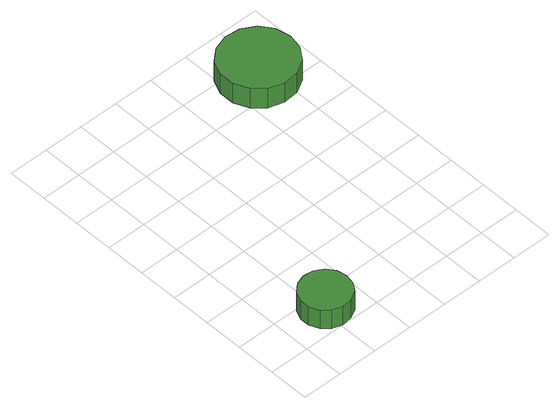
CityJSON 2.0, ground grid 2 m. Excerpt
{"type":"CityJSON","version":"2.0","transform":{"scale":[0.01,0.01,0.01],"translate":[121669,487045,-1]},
"CityObjects":{
"tree1":{"type":"SolitaryVegetationObject","attributes":{"function":"something"},"geometry":[{"type":"MultiSurface","lod":"1","boundaries":[[[0,1,2,3,4,5,6,7,8,9,10,11,12,13,14]],[[15,16,17,18,19,20,21,22,23,24,25,26,27,28,29]],[[0,29,28,1]],[[1,28,27,2]],[[2,27,26,3]],[[3,26,25,4]],[[4,25,24,5]],[[5,24,23,6]],[[6,23,22,7]],[[7,22,21,8]],[[8,21,20,9]],[[9,20,19,10]],[[10,19,18,11]],[[11,18,17,12]],[[12,17,16,13]],[[13,16,15,14]],[[14,15,29,0]]]}]},
"tree2":{"type":"SolitaryVegetationObject","attributes":{"function":"something"},"geometry":[{"type":"MultiSurface","lod":"1","boundaries":[[[30,31,32,33,34,35,36,37,38,39,40,41,42,43,44]],[[45,46,47,48,49,50,51,52,53,54,55,56,57,58,59]],[[30,59,58,31]],[[31,58,57,32]],[[32,57,56,33]],[[33,56,55,34]],[[34,55,54,35]],[[35,54,53,36]],[[36,53,52,37]],[[37,52,51,38]],[[38,51,50,39]],[[39,50,49,40]],[[40,49,48,41]],[[41,48,47,42]],[[42,47,46,43]],[[43,46,45,44]],[[44,45,59,30]]]}]}
},
"vertices":[
[343,124,167],[333,174,167],[303,215,167],[258,241,167],[207,246,167],[159,230,167],[121,196,167],[100,149,167],[100,98,167],[121,51,167],[159,17,167],[207,1,167],[258,7,167],[303,32,167],[333,74,167],[333,74,58],[303,32,58],[258,7,58],[207,1,58],[159,17,58],[121,51,58],[100,98,58],[100,149,58],[121,196,58],[159,230,58],[207,246,58],[258,241,58],[303,215,58],[333,174,58],[343,124,58],
[1129,1309,172],[1113,1385,172],[1068,1447,172],[1001,1486,172],[924,1494,172],[850,1470,172],[793,1419,172],[762,1348,172],[762,1271,172],[793,1200,172],[850,1149,172],[924,1125,172],[1001,1133,172],[1068,1171,172],[1113,1234,172],[1113,1234,56],[1068,1171,56],[1001,1133,56],[924,1125,56],[850,1149,56],[793,1200,56],[762,1271,56],[762,1348,56],[793,1419,56],[850,1470,56],[924,1494,56],[1001,1486,56],[1068,1447,56],[1113,1385,56],[1129,1309,56]
]}
